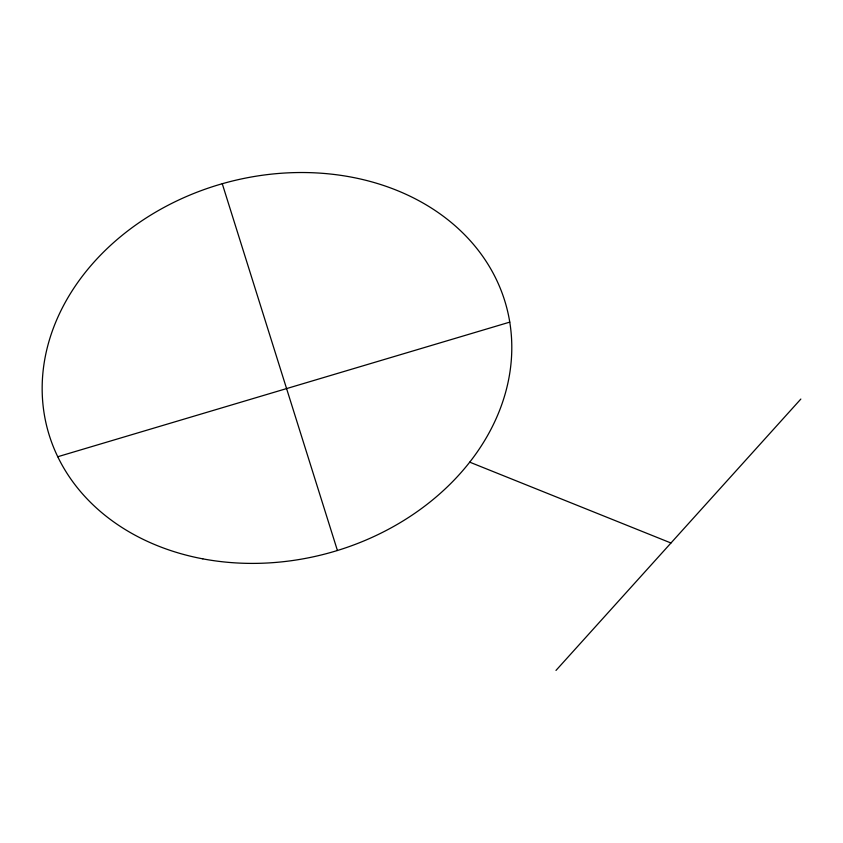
<?xml version="1.0" encoding="UTF-8"?>
<svg xmlns="http://www.w3.org/2000/svg" width="843" height="843" viewBox="0 0 843 843"><rect width="100%" height="100%" fill="white"/><g stroke="black" fill="none" stroke-linecap="round" stroke-linejoin="round"><path stroke-width="1.26" d="M555.99 670.417L800.85 399.055M57.745 456.737L509.773 322.121M469.751 462.164L670.965 542.997M222.267 183.732L337.421 550.521M202.794 558.846A237.515 192.162 -14.8 0 0 507.022 308.886A237.515 192.162 -14.8 0 0 121.118 236.188A237.515 192.162 -14.8 0 0 202.794 558.846"/></g></svg>
